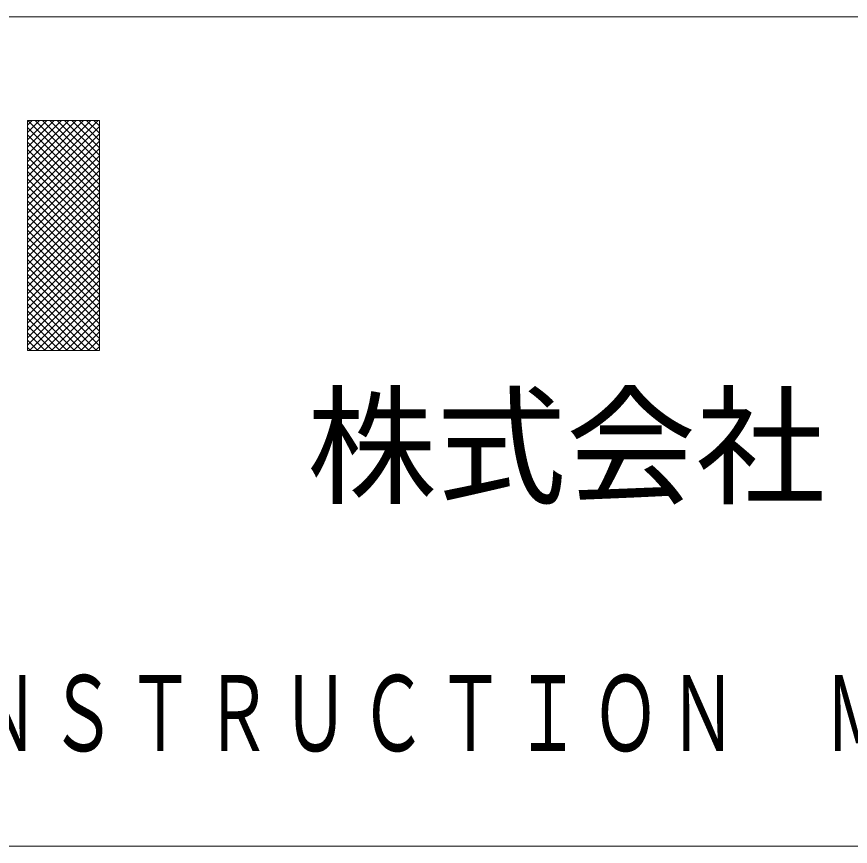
# Model space of a CAD drawing. Units: millimetres on the paper, enlarged 40 times. Extents: x -7800 to 7800, y -5578 to 5491.
# Drawn here: x -587 to 56, y -5515 to -4875 of the extents above; entities that cross this region are included whole.
import ezdxf
from ezdxf.enums import TextEntityAlignment as Align

# ---------------------------------------------------------------- set-up
doc = ezdxf.new("R2010")
doc.units = ezdxf.units.MM
doc.header["$LTSCALE"] = 40
doc.layers.add('F-2_太線１', color=3, linetype='Continuous', lineweight=18)
doc.layers.add('F-6_文字', color=7, linetype='Continuous', lineweight=18)
doc.styles.add('ＭＳ ゴシック', font='')
doc.styles.get('ＭＳ ゴシック').set_extended_font_data('MS Gothic')

msp = doc.modelspace()

# ---------------------------------------------------------------- linework, layer by layer
at = {"layer": 'F-2_太線１'}
for p, q in [((-7800, -4874.85), (7800, -4874.85)), ((-7800, -5514.85), (7800, -5514.85))]:
    msp.add_line(p, q, dxfattribs=at)
at = {"layer": 'F-6_文字'}
for p, q in [((-578.51, -4958.47), (-574.88, -4954.85)), ((-578.51, -4964.13), (-569.23, -4954.85)), ((-578.51, -4969.79), (-563.57, -4954.85)), ((-578.51, -4975.44), (-557.91, -4954.85)), ((-578.51, -4981.1), (-552.26, -4954.85)), ((-578.51, -4986.76), (-546.6, -4954.85)), ((-578.51, -4992.41), (-540.94, -4954.85)), ((-578.51, -4998.07), (-535.28, -4954.85)), ((-578.51, -5003.73), (-529.63, -4954.85)), ((-578.51, -5009.38), (-523.97, -4954.85)), ((-578.51, -4954.85), (-523.03, -4954.85)), ((-578.51, -4954.85), (-578.51, -5132.3)), ((-578.23, -4954.85), (-523.03, -5010.05)), ((-572.58, -4954.85), (-523.03, -5004.39)), ((-566.92, -4954.85), (-523.03, -4998.74)), ((-561.26, -4954.85), (-523.03, -4993.08)), ((-555.61, -4954.85), (-523.03, -4987.42)), ((-549.95, -4954.85), (-523.03, -4981.77)), ((-544.29, -4954.85), (-523.03, -4976.11)), ((-538.63, -4954.85), (-523.03, -4970.45)), ((-532.98, -4954.85), (-523.03, -4964.8)), ((-527.32, -4954.85), (-523.03, -4959.14)), ((-523.03, -4954.85), (-523.03, -5132.3)), ((-578.51, -5015.04), (-523.03, -4959.56)), ((-578.51, -4960.23), (-523.03, -5015.71)), ((-578.51, -5020.7), (-523.03, -4965.22)), ((-578.51, -4965.89), (-523.03, -5021.36)), ((-578.51, -5026.35), (-523.03, -4970.88)), ((-578.51, -4971.54), (-523.03, -5027.02)), ((-578.51, -5032.01), (-523.03, -4976.53)), ((-578.51, -4977.2), (-523.03, -5032.68)), ((-578.51, -5037.67), (-523.03, -4982.19)), ((-578.51, -4982.86), (-523.03, -5038.33)), ((-578.51, -5043.32), (-523.03, -4987.85)), ((-578.51, -4988.51), (-523.03, -5043.99)), ((-578.51, -5048.98), (-523.03, -4993.51)), ((-578.51, -4994.17), (-523.03, -5049.65)), ((-578.51, -5054.64), (-523.03, -4999.16)), ((-578.51, -4999.83), (-523.03, -5055.3)), ((-578.51, -5060.3), (-523.03, -5004.82)), ((-578.51, -5005.49), (-523.03, -5060.96)), ((-578.51, -5065.95), (-523.03, -5010.48)), ((-578.51, -5011.14), (-523.03, -5066.62)), ((-578.51, -5071.61), (-523.03, -5016.13)), ((-578.51, -5016.8), (-523.03, -5072.28)), ((-578.51, -5077.27), (-523.03, -5021.79)), ((-578.51, -5022.46), (-523.03, -5077.93)), ((-578.51, -5082.92), (-523.03, -5027.45)), ((-578.51, -5028.11), (-523.03, -5083.59)), ((-578.51, -5088.58), (-523.03, -5033.1)), ((-578.51, -5033.77), (-523.03, -5089.25)), ((-578.51, -5094.24), (-523.03, -5038.76)), ((-578.51, -5039.43), (-523.03, -5094.9)), ((-578.51, -5099.89), (-523.03, -5044.42)), ((-578.51, -5045.08), (-523.03, -5100.56)), ((-578.51, -5105.55), (-523.03, -5050.07)), ((-578.51, -5050.74), (-523.03, -5106.22)), ((-578.51, -5111.21), (-523.03, -5055.73)), ((-578.51, -5056.4), (-523.03, -5111.87)), ((-578.51, -5116.86), (-523.03, -5061.39)), ((-578.51, -5062.05), (-523.03, -5117.53)), ((-578.51, -5122.52), (-523.03, -5067.04)), ((-578.51, -5067.71), (-523.03, -5123.19)), ((-578.51, -5128.18), (-523.03, -5072.7)), ((-578.51, -5073.37), (-523.03, -5128.84)), ((-578.51, -5079.02), (-525.23, -5132.3)), ((-576.97, -5132.3), (-523.03, -5078.36)), ((-578.51, -5084.68), (-530.89, -5132.3)), ((-571.32, -5132.3), (-523.03, -5084.02)), ((-578.51, -5090.34), (-536.54, -5132.3)), ((-565.66, -5132.3), (-523.03, -5089.67)), ((-578.51, -5096), (-542.2, -5132.3)), ((-560, -5132.3), (-523.03, -5095.33)), ((-578.51, -5101.65), (-547.86, -5132.3)), ((-554.35, -5132.3), (-523.03, -5100.99)), ((-578.51, -5107.31), (-553.51, -5132.3)), ((-548.69, -5132.3), (-523.03, -5106.64)), ((-578.51, -5112.97), (-559.17, -5132.3)), ((-543.03, -5132.3), (-523.03, -5112.3)), ((-578.51, -5118.62), (-564.83, -5132.3)), ((-537.38, -5132.3), (-523.03, -5117.96)), ((-531.72, -5132.3), (-523.03, -5123.61)), ((-578.51, -5124.28), (-570.48, -5132.3)), ((-578.51, -5129.94), (-576.14, -5132.3)), ((-526.06, -5132.3), (-523.03, -5129.27)), ((-578.51, -5132.3), (-523.03, -5132.3))]:
    msp.add_line(p, q, dxfattribs=at)

# ---------------------------------------------------------------- texts
at = {"layer": 'F-6_文字', "color": 4, "style": 'ＭＳ ゴシック'}
msp.add_text('株式会社', height=73.31, dxfattribs=at).set_placement((-363.06, -5264.98), align=Align.BOTTOM_LEFT)
at = {"layer": 'F-6_文字', "color": 4, "insert": (-1100, -5449.97), "char_height": 58.65, "attachment_point": 7, "style": 'ＭＳ ゴシック'}
msp.add_mtext('\\T1.15;\\W0.65;ＫＩＲＩＩ\u3000ＣＯＮＳＴＲＵＣＴＩＯＮ\u3000ＭＡＴＥＲＩＡＬＳ\u3000ＣＯ．，ＬＴＤ．', dxfattribs=at)

doc.saveas('drawing.dxf')
